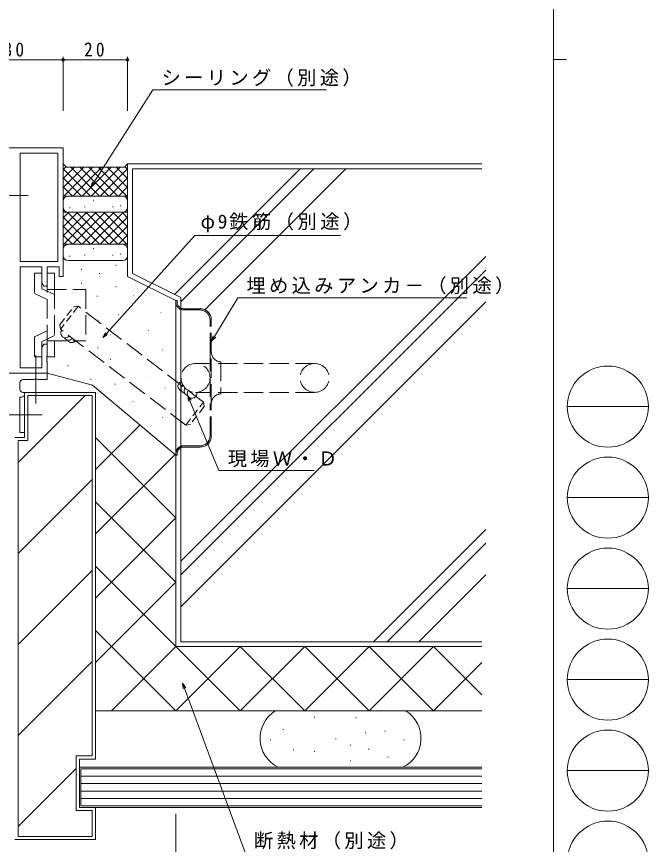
# Model space of a CAD drawing. Units: millimetres, scale not verified. Extents: x -594 to 539, y -420 to 386.
# Drawn here: x 343.2 to 539.5, y -236.9 to 20.4 of the extents above; entities that cross this region are included whole.
import ezdxf

# ---------------------------------------------------------------- set-up
doc = ezdxf.new("R2010")
doc.units = ezdxf.units.MM
doc.header["$LTSCALE"] = 2
for name, pattern in [('CHAIN2', [12, 9, -1, 1, -1]), ('DASHED1', [1.8, 1.2, -0.6]), ('DASHED3', [4, 3, -1])]:
    doc.linetypes.add(name, pattern=pattern)
for name, color, linetype, lineweight in [('0-1_YKK_ZWAK', 7, 'Continuous', 9), ('0-3_YKK_11', 7, 'Continuous', 9), ('0-5_YKK_13', 4, 'Continuous', 9), ('0-6_YKK_D', 6, 'Continuous', 9), ('0-7_YSS_K', 3, 'Continuous', 9), ('0-8_YSS_KE', 3, 'Continuous', 9)]:
    doc.layers.add(name, color=color, linetype=linetype, lineweight=lineweight)
doc.styles.add('ＭＳ ゴシック', font='')
doc.styles.get('ＭＳ ゴシック').set_extended_font_data('MS Gothic')

msp = doc.modelspace()

# ---------------------------------------------------------------- linework, layer by layer
at = {"layer": '0-1_YKK_ZWAK'}
for p, q in [((510, 382.035), (510, -367.965)), ((510, 7.035), (514, 7.035)), ((514.252, -100.845), (539.452, -100.845)), ((514.252, -129.125), (539.452, -129.125)), ((514.252, -157.405), (539.452, -157.405)), ((514.252, -185.685), (539.452, -185.685)), ((514.252, -213.965), (539.452, -213.965))]:
    msp.add_line(p, q, dxfattribs=at)
for centre in [(526.852, -100.845), (526.852, -129.125), (526.852, -157.405), (526.852, -185.685), (526.852, -213.965), (526.852, -242.245)]:
    msp.add_circle(centre, 12.6, dxfattribs=at)
at = {"layer": '0-3_YKK_11'}
for p, q in [((327.659, -20.395), (357.659, -20.395)), ((357.659, -20.395), (357.659, -60.395)), ((344.289, -22.025), (356.029, -22.025)), ((344.289, -55.765), (344.289, -22.025)), ((356.029, -22.025), (356.029, -55.765)), ((356.029, -22.025), (356.029, -55.765)), ((356.029, -55.765), (344.289, -55.765)), ((344.289, -57.395), (344.289, -88.765)), ((351.029, -57.395), (344.289, -57.395)), ((351.029, -62.303), (351.029, -57.395)), ((352.659, -57.395), (352.659, -63.395)), ((356.359, -57.395), (352.659, -57.395)), ((356.359, -60.395), (356.359, -57.395)), ((357.659, -60.395), (356.359, -60.395)), ((351.659, -63.395), (351.029, -62.303)), ((352.659, -63.395), (351.659, -63.395)), ((351.029, -82.486), (351.659, -81.395)), ((351.659, -81.395), (352.659, -81.395)), ((352.659, -81.395), (352.659, -84.936)), ((351.029, -88.765), (351.029, -82.486)), ((352.659, -84.936), (352.539, -85.12)), ((352.539, -85.12), (352.539, -85.67)), ((352.539, -85.67), (352.659, -85.853)), ((352.659, -85.936), (352.539, -86.12)), ((352.539, -86.12), (352.539, -86.67)), ((352.539, -86.67), (352.659, -86.853)), ((352.659, -85.853), (352.659, -85.936)), ((352.659, -86.853), (352.659, -90.395)), ((344.289, -88.765), (351.029, -88.765)), ((352.659, -90.395), (327.659, -90.395)), ((342.659, -90.395), (352.659, -90.395)), ((348.488, -92.395), (345.159, -92.395)), ((348.68, -92.252), (348.488, -92.395)), ((349.638, -92.252), (348.68, -92.252)), ((349.83, -92.395), (349.638, -92.252)), ((352.659, -92.395), (349.83, -92.395)), ((352.659, -90.395), (352.659, -92.395)), ((344.159, -93.395), (344.159, -95.395)), ((345.159, -96.395), (345.659, -96.395)), ((345.659, -96.395), (345.659, -96.895)), ((344.159, -97.895), (344.159, -108.895)), ((344.659, -97.895), (344.159, -97.895)), ((345.659, -110.395), (342.659, -110.395)), ((344.159, -108.895), (345.659, -108.895)), ((345.659, -108.895), (345.659, -110.395))]:
    msp.add_line(p, q, dxfattribs=at)
for centre, start, end in [((345.159, -93.395), 90, 179.99998), ((345.159, -95.395), 180, 269.99998), ((344.659, -96.895), 270, 359.99998)]:
    msp.add_arc(centre, 1, start, end, dxfattribs=at)
at = {"layer": '0-5_YKK_13', "linetype": 'CHAIN2'}
for p, q in [((346.789, -35.194), (337.859, -35.194)), ((349.159, -99.911), (349.159, -84.879)), ((351.097, -103.395), (338.726, -103.395))]:
    msp.add_line(p, q, dxfattribs=at)
at = {"layer": '0-5_YKK_13', "linetype": 'DASHED3'}
for p, q in [((348.759, -59.393), (348.759, -65.675)), ((348.759, -59.393), (351.059, -59.393)), ((351.059, -59.393), (351.059, -64.21)), ((352.659, -59.396), (352.659, -85.396)), ((352.659, -59.396), (354.959, -59.396)), ((354.959, -59.396), (354.959, -64.396)), ((351.059, -64.21), (352.659, -64.956)), ((352.659, -67.494), (348.759, -65.675)), ((352.659, -64.396), (364.659, -64.396)), ((352.659, -64.956), (354.959, -66.028)), ((354.959, -64.396), (354.959, -80.396)), ((364.659, -64.396), (364.659, -80.396)), ((393.06, -67.895), (393.06, -68.395)), ((400.16, -70.395), (395.06, -70.395)), ((400.16, -70.795), (395.06, -70.795)), ((403.26, -83.895), (403.26, -73.895)), ((403.66, -83.895), (403.66, -73.895)), ((352.659, -77.299), (348.759, -79.117)), ((348.759, -79.117), (348.759, -85.396)), ((352.659, -79.837), (354.959, -78.764)), ((351.059, -80.583), (352.659, -79.837)), ((351.059, -80.583), (351.059, -85.396)), ((352.659, -80.396), (364.659, -80.396)), ((354.959, -80.396), (354.959, -85.396)), ((403.26, -83.895), (403.26, -99.895)), ((403.66, -99.895), (403.66, -83.895)), ((348.759, -85.396), (351.059, -85.396)), ((352.659, -85.396), (354.959, -85.396)), ((435.76, -87.395), (398.76, -87.395)), ((406.66, -86.895), (406.66, -96.895)), ((435.76, -96.395), (398.76, -96.395)), ((403.26, -109.895), (403.26, -99.895)), ((403.66, -109.895), (403.66, -99.895)), ((395.06, -112.995), (400.16, -112.995)), ((393.06, -115.395), (393.06, -115.895)), ((395.06, -113.395), (400.16, -113.395))]:
    msp.add_line(p, q, dxfattribs=at)
for points in [[(393.06, -67.895), (392.66, -67.895), (392.66, -68.395), (392.66, -115.395)], [(392.66, -115.395), (392.66, -115.895), (393.06, -115.895)]]:
    msp.add_lwpolyline(points, dxfattribs=at)
msp.add_circle((398.76, -91.895), 4.5, dxfattribs=at)
for centre, radius, start, end in [((395.06, -68.395), 2.4, 180.00008, 270.00008), ((395.06, -68.395), 2, 180.00008, 270.00008), ((400.16, -73.895), 3.5, 0.00008, 90.00008), ((400.16, -73.895), 3.1, 0.00008, 90.00008), ((406.66, -83.895), 3, 180.00008, 270.00008), ((435.76, -91.895), 4.5, 90.00008, 270.00008), ((435.76, -91.895), 4.5, 270.00008, 90.00008), ((406.66, -99.895), 3, 90.00008, 180.00008), ((400.16, -109.895), 3.5, 270.00008, 0.00008), ((400.16, -109.895), 3.1, 270.00008, 0.00008), ((395.06, -115.395), 2.4, 90.00008, 180.00008), ((395.06, -115.395), 2, 90.00008, 180.00008)]:
    msp.add_arc(centre, radius, start, end, dxfattribs=at)
at = {"layer": '0-6_YKK_D'}
for p, q in [((357.659, -8.894), (357.659, 7.906)), ((357.659, -8.894), (357.659, 7.906)), ((377.659, -8.894), (377.659, 7.906)), ((357.659, 6.906), (327.659, 6.906)), ((377.659, 6.906), (357.659, 6.906)), ((367.157, -31.232), (385.501, -2.363)), ((385.501, -2.363), (439.401, -2.363)), ((366.245, -32.667), (366.772, -30.988)), ((366.245, -32.667), (367.157, -31.232)), ((367.541, -31.476), (366.245, -32.667)), ((371.111, -78.082), (398.551, -47.7)), ((398.551, -47.7), (443.811, -47.7)), ((404.631, -79.019), (411.876, -66.973)), ((411.876, -66.973), (483.056, -66.973)), ((369.972, -79.343), (370.773, -77.777)), ((369.972, -79.343), (371.111, -78.082)), ((371.45, -78.387), (369.972, -79.343)), ((403.755, -80.476), (404.241, -78.784)), ((403.755, -80.476), (404.631, -79.019)), ((405.022, -79.254), (403.755, -80.476)), ((396.351, -97.435), (397.004, -99.004)), ((396.351, -97.435), (397.425, -98.829)), ((396.584, -99.18), (396.351, -97.435)), ((397.004, -99.004), (406.03, -120.671)), ((406.03, -120.671), (435.61, -120.671)), ((394.734, -186.785), (395.324, -188.379)), ((394.734, -186.785), (395.751, -188.221)), ((394.896, -188.537), (394.734, -186.785)), ((395.324, -188.379), (414.199, -239.441)), ((392.66, -227.395), (392.66, -296.395)), ((392.66, -227.395), (392.66, -276.395))]:
    msp.add_line(p, q, dxfattribs=at)
for centre in [(357.659, 6.906), (357.659, 6.906), (377.659, 6.906)]:
    msp.add_circle(centre, 0.425, dxfattribs=at)
at = {"layer": '0-7_YSS_K'}
for p, q in [((357.659, -25.395), (358.659, -26.395)), ((358.517, -26.253), (357.659, -27.111)), ((364.032, -26.395), (357.659, -32.767)), ((361.203, -26.395), (357.659, -29.939)), ((366.144, -35.395), (357.659, -26.91)), ((366.86, -26.395), (357.86, -35.395)), ((368.973, -35.395), (359.973, -26.395)), ((369.689, -26.395), (360.689, -35.395)), ((371.801, -35.395), (362.801, -26.395)), ((372.517, -26.395), (363.517, -35.395)), ((374.629, -35.395), (365.63, -26.395)), ((375.345, -26.395), (366.345, -35.395)), ((377.458, -35.395), (368.458, -26.395)), ((377.659, -26.909), (369.174, -35.395)), ((377.659, -32.768), (371.286, -26.395)), ((377.659, -29.939), (374.115, -26.395)), ((377.659, -27.111), (376.801, -26.253)), ((431.308, -26.894), (392.209, -65.993)), ((435.551, -26.894), (394.16, -68.284)), ((445.45, -26.894), (401.627, -70.717)), ((363.316, -35.395), (357.659, -29.738)), ((377.659, -29.738), (372.002, -35.395)), ((360.487, -35.395), (357.659, -32.567)), ((377.659, -32.566), (374.831, -35.395)), ((377.659, -35.395), (357.659, -35.395)), ((376.159, -35.395), (359.159, -35.395)), ((357.659, -36.895), (357.659, -38.895)), ((367.187, -36.7), (366.987, -36.7)), ((375.575, -38.431), (375.375, -38.431)), ((377.659, -36.895), (377.659, -38.895)), ((377.659, -40.395), (357.659, -40.395)), ((365.032, -40.395), (357.659, -47.767)), ((362.203, -40.395), (357.659, -44.939)), ((359.375, -40.395), (357.659, -42.111)), ((367.86, -40.395), (357.86, -50.395)), ((368.973, -50.395), (358.973, -40.395)), ((376.159, -40.395), (359.159, -40.395)), ((359.766, -39.051), (359.566, -39.051)), ((370.689, -40.395), (360.689, -50.395)), ((371.801, -50.395), (361.801, -40.395)), ((373.517, -40.395), (363.517, -50.395)), ((364.474, -38.792), (364.274, -38.792)), ((374.629, -50.395), (364.629, -40.395)), ((376.345, -40.395), (366.345, -50.395)), ((377.458, -50.395), (367.458, -40.395)), ((377.659, -47.768), (370.286, -40.395)), ((373.173, -38.741), (372.973, -38.741)), ((377.659, -44.939), (373.115, -40.395)), ((377.659, -42.111), (375.943, -40.395)), ((366.144, -50.395), (357.659, -41.91)), ((377.659, -41.91), (369.174, -50.395)), ((363.316, -50.395), (357.659, -44.738)), ((377.659, -44.738), (372.002, -50.395)), ((360.487, -50.395), (357.659, -47.567)), ((377.659, -47.566), (374.831, -50.395)), ((377.659, -50.395), (357.659, -50.395)), ((376.159, -50.395), (359.159, -50.395)), ((357.659, -51.895), (357.659, -53.895)), ((364.474, -53.792), (364.274, -53.792)), ((367.187, -51.7), (366.987, -51.7)), ((373.173, -53.741), (372.973, -53.741)), ((375.575, -53.431), (375.375, -53.431)), ((377.659, -51.895), (377.659, -53.895)), ((376.159, -55.395), (359.159, -55.395)), ((359.766, -54.051), (359.566, -54.051)), ((488.913, -54.142), (394.16, -148.895)), ((363.249, -58.082), (363.449, -58.082)), ((373.85, -56.894), (374.05, -56.894)), ((488.913, -58.384), (394.16, -153.137)), ((368.824, -59.452), (369.024, -59.452)), ((379.16, -59.468), (394.16, -66.968)), ((363.249, -62.468), (363.449, -62.468)), ((373.942, -63.565), (374.142, -63.565)), ((368.093, -66.489), (368.293, -66.489)), ((379.627, -66.395), (379.527, -66.395)), ((379.627, -66.395), (379.527, -66.395)), ((394.16, -173.895), (394.16, -66.968)), ((488.913, -68.284), (394.16, -163.037)), ((388.048, -71.654), (387.948, -71.654)), ((368.609, -73.938), (368.709, -73.938)), ((374.751, -72.201), (374.851, -72.201)), ((384.101, -77.176), (384.001, -77.176)), ((372.318, -78.57), (372.418, -78.57)), ((368.276, -82.573), (368.476, -82.573)), ((388.574, -83.225), (388.474, -83.225)), ((372.205, -86.137), (372.405, -86.137)), ((355.514, -89.572), (355.614, -89.572)), ((359.046, -88.148), (359.246, -88.148)), ((352.659, -90.395), (366.778, -94.178)), ((366.174, -92.352), (366.374, -92.352)), ((383.574, -91.376), (383.474, -91.376)), ((392.66, -115.895), (366.778, -94.178)), ((373.668, -93.814), (373.867, -93.814)), ((389.364, -95.058), (389.264, -95.058)), ((364.453, -97.395), (343.659, -118.189)), ((346.659, -111.395), (346.659, -97.395)), ((366.659, -97.395), (346.659, -97.395)), ((366.659, -97.395), (366.659, -209.395)), ((379.364, -99.265), (379.264, -99.265)), ((388.574, -104.262), (388.474, -104.262)), ((367.659, -120.395), (381.513, -106.542)), ((367.659, -110.393), (392.66, -135.394)), ((346.659, -111.395), (343.659, -111.395)), ((343.659, -234.395), (343.659, -111.395)), ((367.659, -140.395), (392.388, -115.667)), ((366.659, -123.473), (343.659, -146.473)), ((367.659, -130.393), (392.66, -155.395)), ((367.659, -160.395), (392.66, -135.395)), ((488.913, -138.994), (454.012, -173.895)), ((488.913, -143.237), (458.255, -173.895)), ((366.659, -151.757), (343.659, -174.757)), ((367.659, -150.394), (392.66, -175.395)), ((488.913, -153.137), (468.155, -173.895)), ((367.659, -180.395), (392.66, -155.395)), ((367.659, -170.394), (392.66, -195.395)), ((394.16, -173.895), (487.669, -173.895)), ((372.66, -195.395), (392.66, -175.395)), ((392.659, -175.395), (412.66, -195.395)), ((392.659, -195.395), (412.66, -175.395)), ((412.66, -195.395), (432.659, -175.395)), ((412.66, -175.395), (432.659, -195.395)), ((432.659, -195.395), (452.659, -175.395)), ((432.659, -175.395), (452.659, -195.395)), ((452.659, -195.395), (472.66, -175.395)), ((452.659, -175.395), (472.66, -195.395)), ((472.66, -175.395), (487.669, -190.404)), ((366.659, -180.042), (343.659, -203.042)), ((472.66, -195.395), (487.669, -180.385)), ((435.621, -197.305), (435.821, -197.305)), ((448.53, -197.548), (448.73, -197.548)), ((425.878, -201.202), (426.078, -201.202)), ((451.453, -202.176), (451.653, -202.176)), ((457.542, -201.689), (457.742, -201.689)), ((421.981, -204.368), (422.181, -204.368)), ((442.197, -204.125), (442.397, -204.125)), ((463.388, -204.368), (463.588, -204.368)), ((429.044, -207.535), (429.244, -207.535)), ((435.621, -208.022), (435.821, -208.022)), ((446.825, -206.073), (447.025, -206.073)), ((452.427, -207.291), (452.627, -207.291)), ((361.659, -226.395), (361.659, -209.395)), ((361.659, -209.395), (366.659, -209.395)), ((446.825, -210.945), (447.025, -210.945)), ((458.517, -209.727), (458.717, -209.727)), ((361.659, -213.326), (343.659, -231.326)), ((362.659, -212.895), (362.659, -225.395)), ((487.669, -212.895), (362.659, -212.895)), ((363.159, -213.395), (363.159, -224.895)), ((487.669, -213.395), (363.159, -213.395)), ((363.159, -215.695), (487.669, -215.695)), ((363.159, -217.995), (487.669, -217.995)), ((363.159, -220.295), (487.669, -220.295)), ((363.159, -222.595), (487.669, -222.595)), ((361.659, -226.395), (366.659, -226.395)), ((362.659, -225.395), (487.669, -225.395)), ((363.159, -224.895), (487.669, -224.895)), ((366.659, -226.395), (366.659, -234.395)), ((366.659, -234.395), (343.659, -234.395))]:
    msp.add_line(p, q, dxfattribs=at)
at = {"layer": '0-7_YSS_K', "linetype": 'DASHED1'}
for p, q in [((356.639, -75.388), (360.893, -69.829)), ((362.295, -69.643), (356.826, -76.79)), ((360.893, -69.829), (362.295, -69.643)), ((356.826, -76.79), (356.639, -75.388)), ((395.743, -106.572), (401.212, -99.424)), ((401.212, -99.424), (401.399, -100.826)), ((401.399, -100.826), (397.144, -106.385)), ((397.144, -106.385), (395.743, -106.572))]:
    msp.add_line(p, q, dxfattribs=at)
at = {"layer": '0-7_YSS_K', "linetype": 'DASHED3'}
for p, q in [((401.212, -99.424), (362.295, -69.643)), ((395.743, -106.572), (356.826, -76.79))]:
    msp.add_line(p, q, dxfattribs=at)
at = {"layer": '0-7_YSS_K'}
for points in [[(377.659, -25.395), (376.659, -26.395), (358.659, -26.395)], [(487.669, -26.895), (379.16, -26.895), (379.16, -59.468)]]:
    msp.add_lwpolyline(points, dxfattribs=at)
for centre, start, end in [((359.159, -36.895), 90, 180), ((376.159, -36.895), 0, 90), ((359.159, -38.895), 180, 270), ((376.159, -38.895), 270, 0), ((359.159, -51.895), 90, 180), ((376.159, -51.895), 0, 90), ((359.159, -53.895), 180, 270), ((376.159, -53.895), 270, 0), ((358.385, -77.983), 142.57964, 322.57964), ((359.338, -78.713), 209.00146, 322.57964), ((360.291, -79.442), 209.00146, 322.57964), ((394.804, -94.52), 104.97948, 256.15257), ((395.757, -95.249), 128.48886, 256.15257), ((396.71, -95.979), 142.5744, 256.15257), ((397.663, -96.708), 142.5744, 12.63806)]:
    msp.add_arc(centre, 1.5, start, end, dxfattribs=at)
at = {"layer": '0-8_YSS_KE'}
for p, q in [((377.659, -25.395), (487.669, -25.395)), ((377.659, -25.395), (377.66, -60.395)), ((377.66, -60.395), (392.66, -67.895)), ((392.66, -67.895), (392.66, -175.395)), ((345.659, -96.395), (345.659, -110.394)), ((342.659, -110.395), (345.659, -110.394)), ((487.669, -175.395), (392.659, -175.395)), ((487.669, -175.395), (407.66, -175.395)), ((367.659, -195.395), (487.669, -195.395)), ((464.074, -195.395), (423.538, -195.395)), ((362.659, -225.395), (362.659, -210.395)), ((362.659, -210.395), (367.659, -210.395)), ((461.928, -213.395), (425.683, -213.395)), ((362.659, -225.395), (367.659, -225.395)), ((367.659, -225.395), (367.659, -235.395)), ((342.659, -235.395), (367.659, -235.395))]:
    msp.add_line(p, q, dxfattribs=at)
msp.add_lwpolyline([(345.659, -96.395), (367.659, -96.395), (367.659, -210.395)], dxfattribs=at)
for centre, start, end in [((428.806, -203.895), 121.78833, 244.15466), ((458.806, -203.895), 295.84532, 58.21165)]:
    msp.add_arc(centre, 10, start, end, dxfattribs=at)

# ---------------------------------------------------------------- texts
at = {"layer": '0-6_YKK_D', "color": 7, "char_height": 4.399, "attachment_point": 7, "style": 'ＭＳ ゴシック'}
for s, insert in [('\\T1.36;\\W0.9;30', (339.139, 7.906)), ('\\T1.36;\\W0.9;20', (364.139, 7.906)), ('\\T1.17;シーリング（別途）', (388.201, -1.363)), ('\\T1.18;φ9鉄筋（別途）', (400.291, -46.7)), ('\\T1.17;埋め込みアンカ－（別途）', (414.576, -65.973)), ('\\T1.17;現場Ｗ・Ｄ', (408.73, -119.671)), ('\\T1.17;断熱材（別途）', (416.899, -238.441))]:
    msp.add_mtext(s, dxfattribs=dict(at, insert=insert))

doc.saveas('drawing.dxf')
